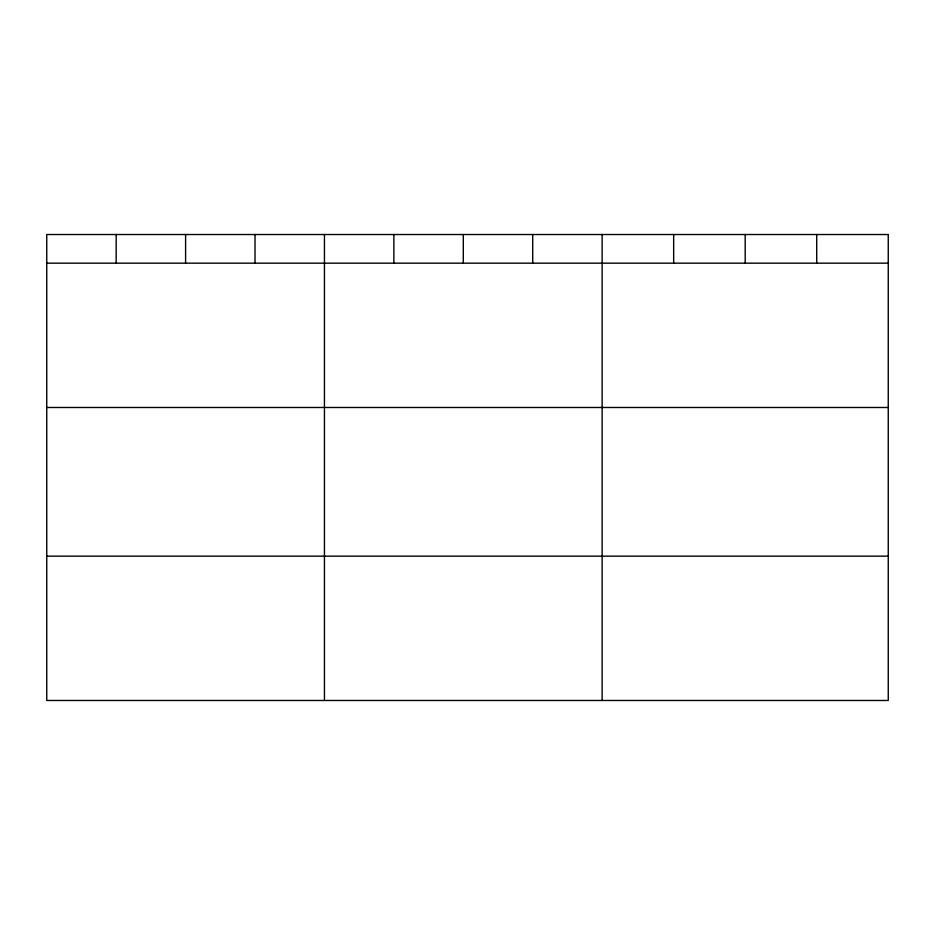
<?xml version="1.0" encoding="UTF-8"?>
<svg xmlns="http://www.w3.org/2000/svg" width="935" height="935" viewBox="0 0 935 935"><rect width="100%" height="100%" fill="white"/><g stroke="black" fill="none" stroke-linecap="round" stroke-linejoin="round"><path stroke-width="1.4" d="M46.75 263.167L888.25 263.167M46.75 407.485L888.25 407.485M46.75 556.161L888.25 556.161M816.722 234.521L816.722 263.167M745.195 234.521L745.195 263.167M673.667 234.521L673.667 263.167M602.14 234.521L602.14 700.479M532.716 234.521L532.716 263.167M463.292 234.521L463.292 263.167M393.869 234.521L393.869 263.167M324.445 234.521L324.445 700.479M255.021 234.521L255.021 263.167M185.597 234.521L185.597 263.167M116.174 234.521L116.174 263.167M888.25 234.521L46.75 234.521L46.75 700.479L888.25 700.479L888.25 234.521"/></g></svg>
